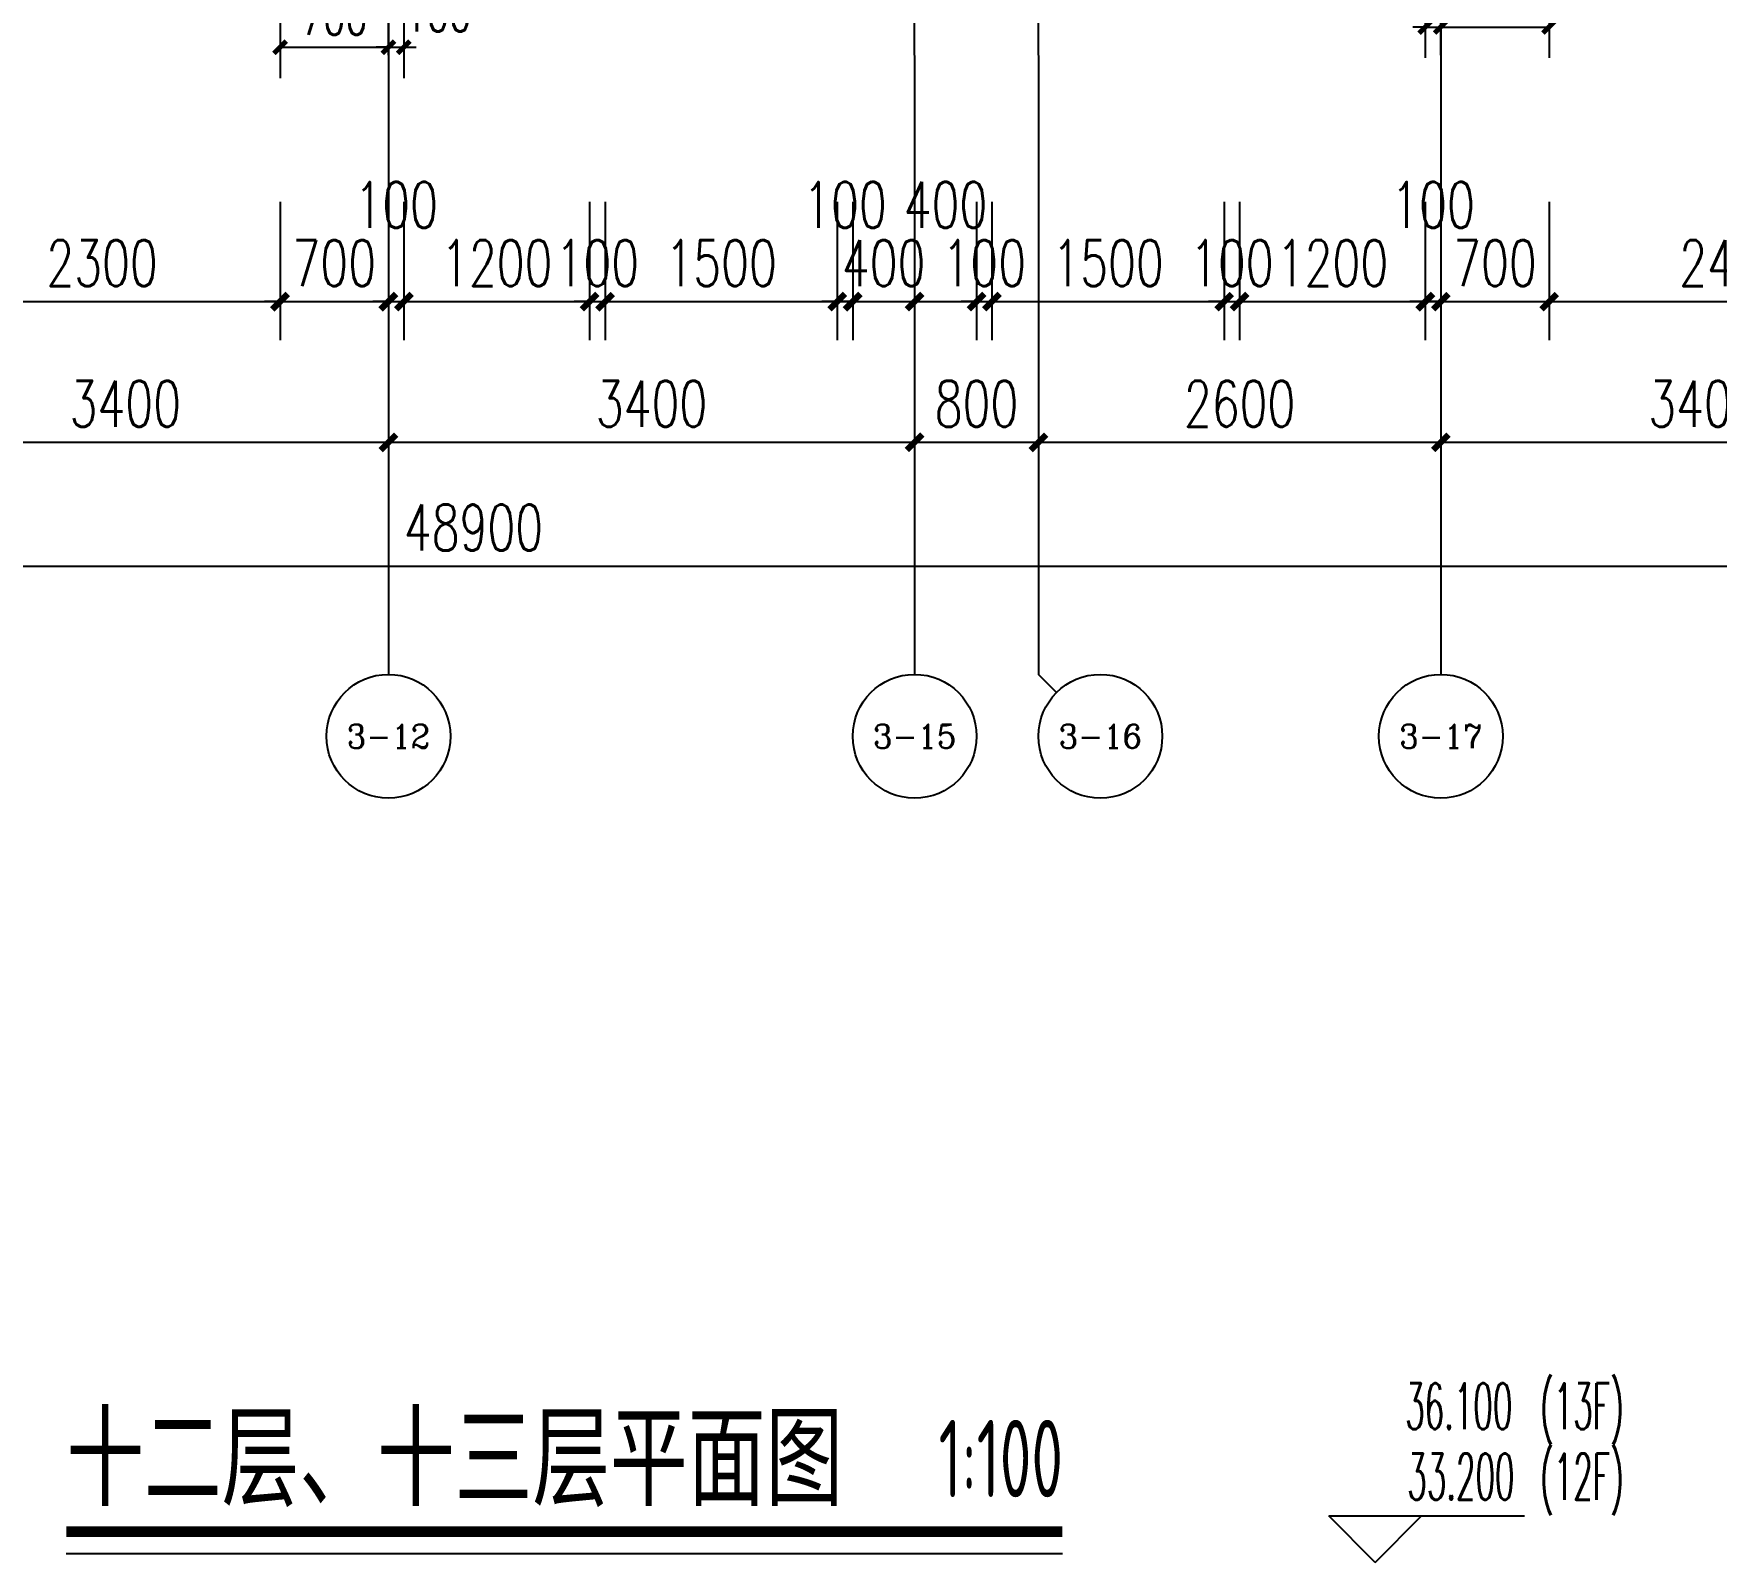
# Model space of a CAD drawing. Extents: x -59851 to 653804, y -249523 to 437614.
# Drawn here: x -22606 to -11734, y -3240 to 6638 of the extents above; entities that cross this region are included whole.
import ezdxf
from ezdxf.enums import TextEntityAlignment as Align

# ---------------------------------------------------------------- set-up
doc = ezdxf.new("R2010")
doc.units = 0
doc.header["$LTSCALE"] = 1000
doc.header["$MEASUREMENT"] = 0
for name, color, linetype in [('A-第三道尺寸线', 105, 'Continuous'), ('AXIS', 3, 'Continuous'), ('AXIS_TEXT', 7, 'Continuous'), ('DIM_ELEV', 3, 'Continuous'), ('DIM_SYMB', 3, 'Continuous'), ('DOTE', 16, 'Continuous'), ('PUB_TEXT', 7, 'Continuous')]:
    doc.layers.add(name, color=color, linetype=linetype)
doc.layers.add('A-第四道尺寸线(线脚尺寸)', color=105, linetype='Continuous', lineweight=5)
doc.styles.add('_TCH_AXIS', font='COMPLEX', dxfattribs={"bigfont": 'GBCBIG'})
doc.styles.add('_TCH_DIM', font='SIMPLEX.shx', dxfattribs={"width": 0.7, "bigfont": 'GBCBIG.shx'})
doc.styles.add('_TCH_DIM_T3', font='SIMPLEX.shx', dxfattribs={"width": 0.705882, "bigfont": 'GBCBIG.shx'})
doc.styles.add('COMPLEX', font='COMPLEX')
doc.styles.get("Standard").update_dxf_attribs({"font": 'gbenor.shx', "width": 0.7, "bigfont": 'gbcbig.shx'})
doc.styles.add('黑体', font='simhei.ttf', dxfattribs={"width": 0.7})
doc.dimstyles.new('_TCH_ARCH&&100', dxfattribs={"dimtxt": 297.5, "dimasz": 100, "dimexe": 250, "dimexo": 300, "dimgap": 100, "dimtad": 1, "dimdec": 0, "dimzin": 0, "dimdsep": 46, "dimtxsty": '_TCH_DIM_T3', "dimblk": 'ARCHTICK', "dimcen": 0.09, "dimclrt": 7, "dimazin": 2, "dimtfac": 1, "dimtdec": 0, "dimtix": 1, "dimtmove": 2, "dimatfit": 3, "dimfxl": 0, "dimtolj": 1, "dimtzin": 0, "dimarcsym": 0})
doc.dimstyles.new('_TCH_ARCH&&80', dxfattribs={"dimtxt": 238, "dimasz": 80, "dimexe": 200, "dimexo": 240, "dimgap": 80, "dimtad": 1, "dimdec": 0, "dimzin": 0, "dimdsep": 46, "dimtxsty": '_TCH_DIM_T3', "dimblk": 'ARCHTICK', "dimcen": 0.09, "dimclrt": 7, "dimazin": 2, "dimtfac": 1, "dimtdec": 0, "dimtix": 1, "dimtmove": 2, "dimatfit": 3, "dimfxl": 0, "dimtolj": 1, "dimtzin": 0, "dimarcsym": 0})

# ---------------------------------------------------------------- blocks, each defined once
blk = doc.blocks.new('zhouxianssceng0329')
at = {"layer": 'DOTE'}
for p, q in [((-20314, 132090), (-20314, 143398)), ((-16914, 132090), (-16914, 143398)), ((-16114, 132090), (-16114, 143398)), ((-13514, 132090), (-13514, 143398))]:
    blk.add_line(p, q, dxfattribs=at)
blk = doc.blocks.new('_ArchTick')
at = {"color": 0, "linetype": 'ByBlock', "const_width": 0.4}
blk.add_lwpolyline([(-0.5, -0.5), (0.5, 0.5)], dxfattribs=at)
blk = doc.blocks.new('*D466')
at = {"layer": 'A-第四道尺寸线(线脚尺寸)', "color": 0, "lineweight": -2, "transparency": 16777216}
for p, q in [((-20314, 13758), (-20314, 13142)), ((-20214, 13758), (-20214, 13142)), ((-20314, 13342), (-20394, 13342)), ((-20314, 13342), (-20214, 13342)), ((-20214, 13342), (-20134, 13342))]:
    blk.add_line(p, q, dxfattribs=at)
at = {"layer": 'Defpoints', "color": 0, "transparency": 16777216}
for p in [(-20314, 13998), (-20214, 13998), (-20214, 13342)]:
    blk.add_point(p, dxfattribs=at)
at = {"layer": 'A-第四道尺寸线(线脚尺寸)', "color": 0, "lineweight": -2, "transparency": 16777216, "xscale": 80, "yscale": 80, "zscale": 80}
blk.add_blockref('_ArchTick', (-20314, 13342), dxfattribs=at)
at = {"layer": 'A-第四道尺寸线(线脚尺寸)', "color": 0, "lineweight": -2, "transparency": 16777216, "xscale": 80, "yscale": 80, "zscale": 80, "rotation": 180}
blk.add_blockref('_ArchTick', (-20214, 13342), dxfattribs=at)
at = {"layer": 'A-第四道尺寸线(线脚尺寸)', "color": 7, "transparency": 16777216, "insert": (-19994, 13562), "char_height": 238, "attachment_point": 5, "style": '_TCH_DIM_T3'}
blk.add_mtext('\\A1;100', dxfattribs=at)
blk = doc.blocks.new('*D467')
at = {"layer": 'A-第四道尺寸线(线脚尺寸)', "color": 0, "lineweight": -2, "transparency": 16777216}
for p, q in [((-21014, 13758), (-21014, 13142)), ((-20314, 13758), (-20314, 13142)), ((-21014, 13342), (-20314, 13342))]:
    blk.add_line(p, q, dxfattribs=at)
at = {"layer": 'Defpoints', "color": 0, "transparency": 16777216}
for p in [(-21014, 13998), (-20314, 13998), (-20314, 13342)]:
    blk.add_point(p, dxfattribs=at)
at = {"layer": 'A-第四道尺寸线(线脚尺寸)', "color": 0, "lineweight": -2, "transparency": 16777216, "xscale": 80, "yscale": 80, "zscale": 80, "rotation": 180}
blk.add_blockref('_ArchTick', (-21014, 13342), dxfattribs=at)
at = {"layer": 'A-第四道尺寸线(线脚尺寸)', "color": 0, "lineweight": -2, "transparency": 16777216, "xscale": 80, "yscale": 80, "zscale": 80}
blk.add_blockref('_ArchTick', (-20314, 13342), dxfattribs=at)
at = {"layer": 'A-第四道尺寸线(线脚尺寸)', "color": 7, "transparency": 16777216, "insert": (-20664, 13541), "char_height": 238, "attachment_point": 5, "style": '_TCH_DIM_T3'}
blk.add_mtext('\\A1;700', dxfattribs=at)
blk = doc.blocks.new('*D468')
at = {"layer": 'A-第四道尺寸线(线脚尺寸)', "color": 0, "lineweight": -2, "transparency": 16777216}
for p, q in [((-13614, 13758), (-13614, 13273)), ((-13514, 13758), (-13514, 13273)), ((-13614, 13473), (-13694, 13473)), ((-13614, 13473), (-13514, 13473)), ((-13514, 13473), (-13434, 13473))]:
    blk.add_line(p, q, dxfattribs=at)
at = {"layer": 'Defpoints', "color": 0, "transparency": 16777216}
for p in [(-13614, 13998), (-13514, 13998), (-13514, 13473)]:
    blk.add_point(p, dxfattribs=at)
at = {"layer": 'A-第四道尺寸线(线脚尺寸)', "color": 0, "lineweight": -2, "transparency": 16777216, "xscale": 80, "yscale": 80, "zscale": 80}
blk.add_blockref('_ArchTick', (-13614, 13473), dxfattribs=at)
at = {"layer": 'A-第四道尺寸线(线脚尺寸)', "color": 0, "lineweight": -2, "transparency": 16777216, "xscale": 80, "yscale": 80, "zscale": 80, "rotation": 180}
blk.add_blockref('_ArchTick', (-13514, 13473), dxfattribs=at)
at = {"layer": 'A-第四道尺寸线(线脚尺寸)', "color": 7, "transparency": 16777216, "insert": (-13834, 13693), "char_height": 238, "attachment_point": 5, "style": '_TCH_DIM_T3'}
blk.add_mtext('\\A1;100', dxfattribs=at)
blk = doc.blocks.new('*D469')
at = {"layer": 'A-第四道尺寸线(线脚尺寸)', "color": 0, "lineweight": -2, "transparency": 16777216}
for p, q in [((-13514, 13758), (-13514, 13273)), ((-12814, 13758), (-12814, 13273)), ((-13514, 13473), (-12814, 13473))]:
    blk.add_line(p, q, dxfattribs=at)
at = {"layer": 'Defpoints', "color": 0, "transparency": 16777216}
for p in [(-13514, 13998), (-12814, 13998), (-12814, 13473)]:
    blk.add_point(p, dxfattribs=at)
at = {"layer": 'A-第四道尺寸线(线脚尺寸)', "color": 0, "lineweight": -2, "transparency": 16777216, "xscale": 80, "yscale": 80, "zscale": 80, "rotation": 180}
blk.add_blockref('_ArchTick', (-13514, 13473), dxfattribs=at)
at = {"layer": 'A-第四道尺寸线(线脚尺寸)', "color": 0, "lineweight": -2, "transparency": 16777216, "xscale": 80, "yscale": 80, "zscale": 80}
blk.add_blockref('_ArchTick', (-12814, 13473), dxfattribs=at)
at = {"layer": 'A-第四道尺寸线(线脚尺寸)', "color": 7, "transparency": 16777216, "insert": (-13164, 13672), "char_height": 238, "attachment_point": 5, "style": '_TCH_DIM_T3'}
blk.add_mtext('\\A1;700', dxfattribs=at)
blk = doc.blocks.new('*D2377')
at = {"layer": 'A-第三道尺寸线', "color": 0, "lineweight": -2, "transparency": 16777216}
for p, q in [((-12814, 5550), (-12814, 4656)), ((-10414, 5550), (-10414, 4656)), ((-12814, 4906), (-10414, 4906))]:
    blk.add_line(p, q, dxfattribs=at)
at = {"layer": 'Defpoints', "color": 0, "transparency": 16777216}
for p in [(-12814, 5850), (-10414, 5850), (-10414, 4906)]:
    blk.add_point(p, dxfattribs=at)
at = {"layer": 'A-第三道尺寸线', "color": 0, "lineweight": -2, "transparency": 16777216, "xscale": 100, "yscale": 100, "zscale": 100, "rotation": 180}
blk.add_blockref('_ArchTick', (-12814, 4906), dxfattribs=at)
at = {"layer": 'A-第三道尺寸线', "color": 0, "lineweight": -2, "transparency": 16777216, "xscale": 100, "yscale": 100, "zscale": 100}
blk.add_blockref('_ArchTick', (-10414, 4906), dxfattribs=at)
at = {"layer": 'A-第三道尺寸线', "color": 7, "transparency": 16777216, "insert": (-11614, 5155), "char_height": 297.5, "attachment_point": 5, "style": '_TCH_DIM_T3'}
blk.add_mtext('\\A1;2400', dxfattribs=at)
blk = doc.blocks.new('*D2378')
at = {"layer": 'A-第三道尺寸线', "color": 0, "lineweight": -2, "transparency": 16777216}
for p, q in [((-13514, 5550), (-13514, 4656)), ((-12814, 5550), (-12814, 4656)), ((-13514, 4906), (-13614, 4906)), ((-13514, 4906), (-12814, 4906)), ((-12814, 4906), (-12714, 4906))]:
    blk.add_line(p, q, dxfattribs=at)
at = {"layer": 'Defpoints', "color": 0, "transparency": 16777216}
for p in [(-13514, 5850), (-12814, 5850), (-12814, 4906)]:
    blk.add_point(p, dxfattribs=at)
at = {"layer": 'A-第三道尺寸线', "color": 0, "lineweight": -2, "transparency": 16777216, "xscale": 100, "yscale": 100, "zscale": 100}
blk.add_blockref('_ArchTick', (-13514, 4906), dxfattribs=at)
at = {"layer": 'A-第三道尺寸线', "color": 0, "lineweight": -2, "transparency": 16777216, "xscale": 100, "yscale": 100, "zscale": 100, "rotation": 180}
blk.add_blockref('_ArchTick', (-12814, 4906), dxfattribs=at)
at = {"layer": 'A-第三道尺寸线', "color": 7, "transparency": 16777216, "insert": (-13164, 5155), "char_height": 297.5, "attachment_point": 5, "style": '_TCH_DIM_T3'}
blk.add_mtext('\\A1;700', dxfattribs=at)
blk = doc.blocks.new('*D2379')
at = {"layer": 'A-第三道尺寸线', "color": 0, "lineweight": -2, "transparency": 16777216}
for p, q in [((-13614, 5550), (-13614, 4656)), ((-13514, 5550), (-13514, 4656)), ((-13614, 4906), (-13714, 4906)), ((-13614, 4906), (-13514, 4906)), ((-13514, 4906), (-13414, 4906))]:
    blk.add_line(p, q, dxfattribs=at)
at = {"layer": 'Defpoints', "color": 0, "transparency": 16777216}
for p in [(-13614, 5850), (-13514, 5850), (-13514, 4906)]:
    blk.add_point(p, dxfattribs=at)
at = {"layer": 'A-第三道尺寸线', "color": 0, "lineweight": -2, "transparency": 16777216, "xscale": 100, "yscale": 100, "zscale": 100}
blk.add_blockref('_ArchTick', (-13614, 4906), dxfattribs=at)
at = {"layer": 'A-第三道尺寸线', "color": 0, "lineweight": -2, "transparency": 16777216, "xscale": 100, "yscale": 100, "zscale": 100, "rotation": 180}
blk.add_blockref('_ArchTick', (-13514, 4906), dxfattribs=at)
at = {"layer": 'A-第三道尺寸线', "color": 7, "transparency": 16777216, "insert": (-13564, 5531), "char_height": 297.5, "attachment_point": 5, "style": '_TCH_DIM_T3'}
blk.add_mtext('\\A1;100', dxfattribs=at)
blk = doc.blocks.new('*D2380')
at = {"layer": 'A-第三道尺寸线', "color": 0, "lineweight": -2, "transparency": 16777216}
for p, q in [((-14814, 5550), (-14814, 4656)), ((-13614, 5550), (-13614, 4656)), ((-14814, 4906), (-13614, 4906))]:
    blk.add_line(p, q, dxfattribs=at)
at = {"layer": 'Defpoints', "color": 0, "transparency": 16777216}
for p in [(-14814, 5850), (-13614, 5850), (-13614, 4906)]:
    blk.add_point(p, dxfattribs=at)
at = {"layer": 'A-第三道尺寸线', "color": 0, "lineweight": -2, "transparency": 16777216, "xscale": 100, "yscale": 100, "zscale": 100, "rotation": 180}
blk.add_blockref('_ArchTick', (-14814, 4906), dxfattribs=at)
at = {"layer": 'A-第三道尺寸线', "color": 0, "lineweight": -2, "transparency": 16777216, "xscale": 100, "yscale": 100, "zscale": 100}
blk.add_blockref('_ArchTick', (-13614, 4906), dxfattribs=at)
at = {"layer": 'A-第三道尺寸线', "color": 7, "transparency": 16777216, "insert": (-14214, 5155), "char_height": 297.5, "attachment_point": 5, "style": '_TCH_DIM_T3'}
blk.add_mtext('\\A1;1200', dxfattribs=at)
blk = doc.blocks.new('*D2381')
at = {"layer": 'A-第三道尺寸线', "color": 0, "lineweight": -2, "transparency": 16777216}
for p, q in [((-14914, 5550), (-14914, 4656)), ((-14814, 5550), (-14814, 4656)), ((-14914, 4906), (-15014, 4906)), ((-14914, 4906), (-14814, 4906)), ((-14814, 4906), (-14714, 4906))]:
    blk.add_line(p, q, dxfattribs=at)
at = {"layer": 'Defpoints', "color": 0, "transparency": 16777216}
for p in [(-14914, 5850), (-14814, 5850), (-14814, 4906)]:
    blk.add_point(p, dxfattribs=at)
at = {"layer": 'A-第三道尺寸线', "color": 0, "lineweight": -2, "transparency": 16777216, "xscale": 100, "yscale": 100, "zscale": 100}
blk.add_blockref('_ArchTick', (-14914, 4906), dxfattribs=at)
at = {"layer": 'A-第三道尺寸线', "color": 0, "lineweight": -2, "transparency": 16777216, "xscale": 100, "yscale": 100, "zscale": 100, "rotation": 180}
blk.add_blockref('_ArchTick', (-14814, 4906), dxfattribs=at)
at = {"layer": 'A-第三道尺寸线', "color": 7, "transparency": 16777216, "insert": (-14864, 5155), "char_height": 297.5, "attachment_point": 5, "style": '_TCH_DIM_T3'}
blk.add_mtext('\\A1;100', dxfattribs=at)
blk = doc.blocks.new('*D2382')
at = {"layer": 'A-第三道尺寸线', "color": 0, "lineweight": -2, "transparency": 16777216}
for p, q in [((-16414, 5550), (-16414, 4656)), ((-14914, 5550), (-14914, 4656)), ((-16414, 4906), (-14914, 4906))]:
    blk.add_line(p, q, dxfattribs=at)
at = {"layer": 'Defpoints', "color": 0, "transparency": 16777216}
for p in [(-16414, 5850), (-14914, 5850), (-14914, 4906)]:
    blk.add_point(p, dxfattribs=at)
at = {"layer": 'A-第三道尺寸线', "color": 0, "lineweight": -2, "transparency": 16777216, "xscale": 100, "yscale": 100, "zscale": 100, "rotation": 180}
blk.add_blockref('_ArchTick', (-16414, 4906), dxfattribs=at)
at = {"layer": 'A-第三道尺寸线', "color": 0, "lineweight": -2, "transparency": 16777216, "xscale": 100, "yscale": 100, "zscale": 100}
blk.add_blockref('_ArchTick', (-14914, 4906), dxfattribs=at)
at = {"layer": 'A-第三道尺寸线', "color": 7, "transparency": 16777216, "insert": (-15664, 5155), "char_height": 297.5, "attachment_point": 5, "style": '_TCH_DIM_T3'}
blk.add_mtext('\\A1;1500', dxfattribs=at)
blk = doc.blocks.new('*D2383')
at = {"layer": 'A-第三道尺寸线', "color": 0, "lineweight": -2, "transparency": 16777216}
for p, q in [((-16514, 5550), (-16514, 4656)), ((-16414, 5550), (-16414, 4656)), ((-16514, 4906), (-16614, 4906)), ((-16514, 4906), (-16414, 4906)), ((-16414, 4906), (-16314, 4906))]:
    blk.add_line(p, q, dxfattribs=at)
at = {"layer": 'Defpoints', "color": 0, "transparency": 16777216}
for p in [(-16514, 5850), (-16414, 5850), (-16414, 4906)]:
    blk.add_point(p, dxfattribs=at)
at = {"layer": 'A-第三道尺寸线', "color": 0, "lineweight": -2, "transparency": 16777216, "xscale": 100, "yscale": 100, "zscale": 100}
blk.add_blockref('_ArchTick', (-16514, 4906), dxfattribs=at)
at = {"layer": 'A-第三道尺寸线', "color": 0, "lineweight": -2, "transparency": 16777216, "xscale": 100, "yscale": 100, "zscale": 100, "rotation": 180}
blk.add_blockref('_ArchTick', (-16414, 4906), dxfattribs=at)
at = {"layer": 'A-第三道尺寸线', "color": 7, "transparency": 16777216, "insert": (-16464, 5155), "char_height": 297.5, "attachment_point": 5, "style": '_TCH_DIM_T3'}
blk.add_mtext('\\A1;100', dxfattribs=at)
blk = doc.blocks.new('*D2384')
at = {"layer": 'A-第三道尺寸线', "color": 0, "lineweight": -2, "transparency": 16777216}
for p, q in [((-16914, 5550), (-16914, 4656)), ((-16514, 5550), (-16514, 4656)), ((-16914, 4906), (-16514, 4906))]:
    blk.add_line(p, q, dxfattribs=at)
at = {"layer": 'Defpoints', "color": 0, "transparency": 16777216}
for p in [(-16914, 5850), (-16514, 5850), (-16514, 4906)]:
    blk.add_point(p, dxfattribs=at)
at = {"layer": 'A-第三道尺寸线', "color": 0, "lineweight": -2, "transparency": 16777216, "xscale": 100, "yscale": 100, "zscale": 100, "rotation": 180}
blk.add_blockref('_ArchTick', (-16914, 4906), dxfattribs=at)
at = {"layer": 'A-第三道尺寸线', "color": 0, "lineweight": -2, "transparency": 16777216, "xscale": 100, "yscale": 100, "zscale": 100}
blk.add_blockref('_ArchTick', (-16514, 4906), dxfattribs=at)
at = {"layer": 'A-第三道尺寸线', "color": 7, "transparency": 16777216, "insert": (-16714, 5531), "char_height": 297.5, "attachment_point": 5, "style": '_TCH_DIM_T3'}
blk.add_mtext('\\A1;400', dxfattribs=at)
blk = doc.blocks.new('*D2385')
at = {"layer": 'A-第三道尺寸线', "color": 0, "lineweight": -2, "transparency": 16777216}
for p, q in [((-17314, 5550), (-17314, 4656)), ((-16914, 5550), (-16914, 4656)), ((-17314, 4906), (-17414, 4906)), ((-17314, 4906), (-16914, 4906)), ((-16914, 4906), (-16814, 4906))]:
    blk.add_line(p, q, dxfattribs=at)
at = {"layer": 'Defpoints', "color": 0, "transparency": 16777216}
for p in [(-17314, 5850), (-16914, 5850), (-16914, 4906)]:
    blk.add_point(p, dxfattribs=at)
at = {"layer": 'A-第三道尺寸线', "color": 0, "lineweight": -2, "transparency": 16777216, "xscale": 100, "yscale": 100, "zscale": 100}
blk.add_blockref('_ArchTick', (-17314, 4906), dxfattribs=at)
at = {"layer": 'A-第三道尺寸线', "color": 0, "lineweight": -2, "transparency": 16777216, "xscale": 100, "yscale": 100, "zscale": 100, "rotation": 180}
blk.add_blockref('_ArchTick', (-16914, 4906), dxfattribs=at)
at = {"layer": 'A-第三道尺寸线', "color": 7, "transparency": 16777216, "insert": (-17114, 5155), "char_height": 297.5, "attachment_point": 5, "style": '_TCH_DIM_T3'}
blk.add_mtext('\\A1;400', dxfattribs=at)
blk = doc.blocks.new('*D2386')
at = {"layer": 'A-第三道尺寸线', "color": 0, "lineweight": -2, "transparency": 16777216}
for p, q in [((-17414, 5550), (-17414, 4656)), ((-17314, 5550), (-17314, 4656)), ((-17414, 4906), (-17514, 4906)), ((-17414, 4906), (-17314, 4906)), ((-17314, 4906), (-17214, 4906))]:
    blk.add_line(p, q, dxfattribs=at)
at = {"layer": 'Defpoints', "color": 0, "transparency": 16777216}
for p in [(-17414, 5850), (-17314, 5850), (-17314, 4906)]:
    blk.add_point(p, dxfattribs=at)
at = {"layer": 'A-第三道尺寸线', "color": 0, "lineweight": -2, "transparency": 16777216, "xscale": 100, "yscale": 100, "zscale": 100}
blk.add_blockref('_ArchTick', (-17414, 4906), dxfattribs=at)
at = {"layer": 'A-第三道尺寸线', "color": 0, "lineweight": -2, "transparency": 16777216, "xscale": 100, "yscale": 100, "zscale": 100, "rotation": 180}
blk.add_blockref('_ArchTick', (-17314, 4906), dxfattribs=at)
at = {"layer": 'A-第三道尺寸线', "color": 7, "transparency": 16777216, "insert": (-17364, 5531), "char_height": 297.5, "attachment_point": 5, "style": '_TCH_DIM_T3'}
blk.add_mtext('\\A1;100', dxfattribs=at)
blk = doc.blocks.new('*D2387')
at = {"layer": 'A-第三道尺寸线', "color": 0, "lineweight": -2, "transparency": 16777216}
for p, q in [((-18914, 5550), (-18914, 4656)), ((-17414, 5550), (-17414, 4656)), ((-18914, 4906), (-17414, 4906))]:
    blk.add_line(p, q, dxfattribs=at)
at = {"layer": 'Defpoints', "color": 0, "transparency": 16777216}
for p in [(-18914, 5850), (-17414, 5850), (-17414, 4906)]:
    blk.add_point(p, dxfattribs=at)
at = {"layer": 'A-第三道尺寸线', "color": 0, "lineweight": -2, "transparency": 16777216, "xscale": 100, "yscale": 100, "zscale": 100, "rotation": 180}
blk.add_blockref('_ArchTick', (-18914, 4906), dxfattribs=at)
at = {"layer": 'A-第三道尺寸线', "color": 0, "lineweight": -2, "transparency": 16777216, "xscale": 100, "yscale": 100, "zscale": 100}
blk.add_blockref('_ArchTick', (-17414, 4906), dxfattribs=at)
at = {"layer": 'A-第三道尺寸线', "color": 7, "transparency": 16777216, "insert": (-18164, 5155), "char_height": 297.5, "attachment_point": 5, "style": '_TCH_DIM_T3'}
blk.add_mtext('\\A1;1500', dxfattribs=at)
blk = doc.blocks.new('*D2388')
at = {"layer": 'A-第三道尺寸线', "color": 0, "lineweight": -2, "transparency": 16777216}
for p, q in [((-19014, 5550), (-19014, 4656)), ((-18914, 5550), (-18914, 4656)), ((-19014, 4906), (-19114, 4906)), ((-19014, 4906), (-18914, 4906)), ((-18914, 4906), (-18814, 4906))]:
    blk.add_line(p, q, dxfattribs=at)
at = {"layer": 'Defpoints', "color": 0, "transparency": 16777216}
for p in [(-19014, 5850), (-18914, 5850), (-18914, 4906)]:
    blk.add_point(p, dxfattribs=at)
at = {"layer": 'A-第三道尺寸线', "color": 0, "lineweight": -2, "transparency": 16777216, "xscale": 100, "yscale": 100, "zscale": 100}
blk.add_blockref('_ArchTick', (-19014, 4906), dxfattribs=at)
at = {"layer": 'A-第三道尺寸线', "color": 0, "lineweight": -2, "transparency": 16777216, "xscale": 100, "yscale": 100, "zscale": 100, "rotation": 180}
blk.add_blockref('_ArchTick', (-18914, 4906), dxfattribs=at)
at = {"layer": 'A-第三道尺寸线', "color": 7, "transparency": 16777216, "insert": (-18964, 5155), "char_height": 297.5, "attachment_point": 5, "style": '_TCH_DIM_T3'}
blk.add_mtext('\\A1;100', dxfattribs=at)
blk = doc.blocks.new('*D2389')
at = {"layer": 'A-第三道尺寸线', "color": 0, "lineweight": -2, "transparency": 16777216}
for p, q in [((-20214, 5550), (-20214, 4656)), ((-19014, 5550), (-19014, 4656)), ((-20214, 4906), (-19014, 4906))]:
    blk.add_line(p, q, dxfattribs=at)
at = {"layer": 'Defpoints', "color": 0, "transparency": 16777216}
for p in [(-20214, 5850), (-19014, 5850), (-19014, 4906)]:
    blk.add_point(p, dxfattribs=at)
at = {"layer": 'A-第三道尺寸线', "color": 0, "lineweight": -2, "transparency": 16777216, "xscale": 100, "yscale": 100, "zscale": 100, "rotation": 180}
blk.add_blockref('_ArchTick', (-20214, 4906), dxfattribs=at)
at = {"layer": 'A-第三道尺寸线', "color": 0, "lineweight": -2, "transparency": 16777216, "xscale": 100, "yscale": 100, "zscale": 100}
blk.add_blockref('_ArchTick', (-19014, 4906), dxfattribs=at)
at = {"layer": 'A-第三道尺寸线', "color": 7, "transparency": 16777216, "insert": (-19614, 5155), "char_height": 297.5, "attachment_point": 5, "style": '_TCH_DIM_T3'}
blk.add_mtext('\\A1;1200', dxfattribs=at)
blk = doc.blocks.new('*D2390')
at = {"layer": 'A-第三道尺寸线', "color": 0, "lineweight": -2, "transparency": 16777216}
for p, q in [((-20314, 5550), (-20314, 4656)), ((-20214, 5550), (-20214, 4656)), ((-20314, 4906), (-20414, 4906)), ((-20314, 4906), (-20214, 4906)), ((-20214, 4906), (-20114, 4906))]:
    blk.add_line(p, q, dxfattribs=at)
at = {"layer": 'Defpoints', "color": 0, "transparency": 16777216}
for p in [(-20314, 5850), (-20214, 5850), (-20214, 4906)]:
    blk.add_point(p, dxfattribs=at)
at = {"layer": 'A-第三道尺寸线', "color": 0, "lineweight": -2, "transparency": 16777216, "xscale": 100, "yscale": 100, "zscale": 100}
blk.add_blockref('_ArchTick', (-20314, 4906), dxfattribs=at)
at = {"layer": 'A-第三道尺寸线', "color": 0, "lineweight": -2, "transparency": 16777216, "xscale": 100, "yscale": 100, "zscale": 100, "rotation": 180}
blk.add_blockref('_ArchTick', (-20214, 4906), dxfattribs=at)
at = {"layer": 'A-第三道尺寸线', "color": 7, "transparency": 16777216, "insert": (-20264, 5531), "char_height": 297.5, "attachment_point": 5, "style": '_TCH_DIM_T3'}
blk.add_mtext('\\A1;100', dxfattribs=at)
blk = doc.blocks.new('*D2391')
at = {"layer": 'A-第三道尺寸线', "color": 0, "lineweight": -2, "transparency": 16777216}
for p, q in [((-21014, 5550), (-21014, 4656)), ((-20314, 5550), (-20314, 4656)), ((-21014, 4906), (-21114, 4906)), ((-21014, 4906), (-20314, 4906)), ((-20314, 4906), (-20214, 4906))]:
    blk.add_line(p, q, dxfattribs=at)
at = {"layer": 'Defpoints', "color": 0, "transparency": 16777216}
for p in [(-21014, 5850), (-20314, 5850), (-20314, 4906)]:
    blk.add_point(p, dxfattribs=at)
at = {"layer": 'A-第三道尺寸线', "color": 0, "lineweight": -2, "transparency": 16777216, "xscale": 100, "yscale": 100, "zscale": 100}
blk.add_blockref('_ArchTick', (-21014, 4906), dxfattribs=at)
at = {"layer": 'A-第三道尺寸线', "color": 0, "lineweight": -2, "transparency": 16777216, "xscale": 100, "yscale": 100, "zscale": 100, "rotation": 180}
blk.add_blockref('_ArchTick', (-20314, 4906), dxfattribs=at)
at = {"layer": 'A-第三道尺寸线', "color": 7, "transparency": 16777216, "insert": (-20664, 5155), "char_height": 297.5, "attachment_point": 5, "style": '_TCH_DIM_T3'}
blk.add_mtext('\\A1;700', dxfattribs=at)
blk = doc.blocks.new('*D2392')
at = {"layer": 'A-第三道尺寸线', "color": 0, "lineweight": -2, "transparency": 16777216}
for p, q in [((-23314, 5550), (-23314, 4656)), ((-21014, 5550), (-21014, 4656)), ((-23314, 4906), (-21014, 4906))]:
    blk.add_line(p, q, dxfattribs=at)
at = {"layer": 'Defpoints', "color": 0, "transparency": 16777216}
for p in [(-23314, 5850), (-21014, 5850), (-21014, 4906)]:
    blk.add_point(p, dxfattribs=at)
at = {"layer": 'A-第三道尺寸线', "color": 0, "lineweight": -2, "transparency": 16777216, "xscale": 100, "yscale": 100, "zscale": 100, "rotation": 180}
blk.add_blockref('_ArchTick', (-23314, 4906), dxfattribs=at)
at = {"layer": 'A-第三道尺寸线', "color": 0, "lineweight": -2, "transparency": 16777216, "xscale": 100, "yscale": 100, "zscale": 100}
blk.add_blockref('_ArchTick', (-21014, 4906), dxfattribs=at)
at = {"layer": 'A-第三道尺寸线', "color": 7, "transparency": 16777216, "insert": (-22164, 5155), "char_height": 297.5, "attachment_point": 5, "style": '_TCH_DIM_T3'}
blk.add_mtext('\\A1;2300', dxfattribs=at)
blk = doc.blocks.new('*D3382')
at = {"layer": 'AXIS', "color": 0, "lineweight": -2, "transparency": 16777216}
for p, q in [((-23714, 6197), (-23714, 3747)), ((-20314, 6197), (-20314, 3747)), ((-23714, 3997), (-20314, 3997))]:
    blk.add_line(p, q, dxfattribs=at)
at = {"layer": 'Defpoints', "color": 0, "transparency": 16777216}
for p in [(-23714, 6497), (-20314, 6497), (-20314, 3997)]:
    blk.add_point(p, dxfattribs=at)
at = {"layer": 'AXIS', "color": 0, "lineweight": -2, "transparency": 16777216, "xscale": 100, "yscale": 100, "zscale": 100, "rotation": 180}
blk.add_blockref('_ArchTick', (-23714, 3997), dxfattribs=at)
at = {"layer": 'AXIS', "color": 0, "lineweight": -2, "transparency": 16777216, "xscale": 100, "yscale": 100, "zscale": 100}
blk.add_blockref('_ArchTick', (-20314, 3997), dxfattribs=at)
at = {"layer": 'AXIS', "color": 7, "transparency": 16777216, "insert": (-22014, 4246), "char_height": 297.5, "attachment_point": 5, "style": '_TCH_DIM_T3'}
blk.add_mtext('\\A1;3400', dxfattribs=at)
blk = doc.blocks.new('*D3383')
at = {"layer": 'AXIS', "color": 0, "lineweight": -2, "transparency": 16777216}
for p, q in [((-20314, 6197), (-20314, 3747)), ((-16914, 6197), (-16914, 3747)), ((-20314, 3997), (-16914, 3997))]:
    blk.add_line(p, q, dxfattribs=at)
at = {"layer": 'Defpoints', "color": 0, "transparency": 16777216}
for p in [(-20314, 6497), (-16914, 6497), (-16914, 3997)]:
    blk.add_point(p, dxfattribs=at)
at = {"layer": 'AXIS', "color": 0, "lineweight": -2, "transparency": 16777216, "xscale": 100, "yscale": 100, "zscale": 100, "rotation": 180}
blk.add_blockref('_ArchTick', (-20314, 3997), dxfattribs=at)
at = {"layer": 'AXIS', "color": 0, "lineweight": -2, "transparency": 16777216, "xscale": 100, "yscale": 100, "zscale": 100}
blk.add_blockref('_ArchTick', (-16914, 3997), dxfattribs=at)
at = {"layer": 'AXIS', "color": 7, "transparency": 16777216, "insert": (-18614, 4246), "char_height": 297.5, "attachment_point": 5, "style": '_TCH_DIM_T3'}
blk.add_mtext('\\A1;3400', dxfattribs=at)
blk = doc.blocks.new('*D3384')
at = {"layer": 'AXIS', "color": 0, "lineweight": -2, "transparency": 16777216}
for p, q in [((-16914, 6197), (-16914, 3747)), ((-16114, 6197), (-16114, 3747)), ((-16914, 3997), (-16114, 3997))]:
    blk.add_line(p, q, dxfattribs=at)
at = {"layer": 'Defpoints', "color": 0, "transparency": 16777216}
for p in [(-16914, 6497), (-16114, 6497), (-16114, 3997)]:
    blk.add_point(p, dxfattribs=at)
at = {"layer": 'AXIS', "color": 0, "lineweight": -2, "transparency": 16777216, "xscale": 100, "yscale": 100, "zscale": 100, "rotation": 180}
blk.add_blockref('_ArchTick', (-16914, 3997), dxfattribs=at)
at = {"layer": 'AXIS', "color": 0, "lineweight": -2, "transparency": 16777216, "xscale": 100, "yscale": 100, "zscale": 100}
blk.add_blockref('_ArchTick', (-16114, 3997), dxfattribs=at)
at = {"layer": 'AXIS', "color": 7, "transparency": 16777216, "insert": (-16514, 4246), "char_height": 297.5, "attachment_point": 5, "style": '_TCH_DIM_T3'}
blk.add_mtext('\\A1;800', dxfattribs=at)
blk = doc.blocks.new('*D3385')
at = {"layer": 'AXIS', "color": 0, "lineweight": -2, "transparency": 16777216}
for p, q in [((-16114, 6197), (-16114, 3747)), ((-13514, 6197), (-13514, 3747)), ((-16114, 3997), (-13514, 3997))]:
    blk.add_line(p, q, dxfattribs=at)
at = {"layer": 'Defpoints', "color": 0, "transparency": 16777216}
for p in [(-16114, 6497), (-13514, 6497), (-13514, 3997)]:
    blk.add_point(p, dxfattribs=at)
at = {"layer": 'AXIS', "color": 0, "lineweight": -2, "transparency": 16777216, "xscale": 100, "yscale": 100, "zscale": 100, "rotation": 180}
blk.add_blockref('_ArchTick', (-16114, 3997), dxfattribs=at)
at = {"layer": 'AXIS', "color": 0, "lineweight": -2, "transparency": 16777216, "xscale": 100, "yscale": 100, "zscale": 100}
blk.add_blockref('_ArchTick', (-13514, 3997), dxfattribs=at)
at = {"layer": 'AXIS', "color": 7, "transparency": 16777216, "insert": (-14814, 4246), "char_height": 297.5, "attachment_point": 5, "style": '_TCH_DIM_T3'}
blk.add_mtext('\\A1;2600', dxfattribs=at)
blk = doc.blocks.new('*D3386')
at = {"layer": 'AXIS', "color": 0, "lineweight": -2, "transparency": 16777216}
for p, q in [((-13514, 6197), (-13514, 3747)), ((-10114, 6197), (-10114, 3747)), ((-13514, 3997), (-10114, 3997))]:
    blk.add_line(p, q, dxfattribs=at)
at = {"layer": 'Defpoints', "color": 0, "transparency": 16777216}
for p in [(-13514, 6497), (-10114, 6497), (-10114, 3997)]:
    blk.add_point(p, dxfattribs=at)
at = {"layer": 'AXIS', "color": 0, "lineweight": -2, "transparency": 16777216, "xscale": 100, "yscale": 100, "zscale": 100, "rotation": 180}
blk.add_blockref('_ArchTick', (-13514, 3997), dxfattribs=at)
at = {"layer": 'AXIS', "color": 0, "lineweight": -2, "transparency": 16777216, "xscale": 100, "yscale": 100, "zscale": 100}
blk.add_blockref('_ArchTick', (-10114, 3997), dxfattribs=at)
at = {"layer": 'AXIS', "color": 7, "transparency": 16777216, "insert": (-11814, 4246), "char_height": 297.5, "attachment_point": 5, "style": '_TCH_DIM_T3'}
blk.add_mtext('\\A1;3400', dxfattribs=at)
blk = doc.blocks.new('*D3392')
at = {"layer": 'AXIS', "color": 0, "lineweight": -2, "transparency": 16777216}
for p, q in [((-44214, 4356), (-44214, 2947)), ((4686, 4356), (4686, 2947)), ((-44214, 3197), (4686, 3197))]:
    blk.add_line(p, q, dxfattribs=at)
at = {"layer": 'Defpoints', "color": 0, "transparency": 16777216}
for p in [(-44214, 4656), (4686, 4656), (4686, 3197)]:
    blk.add_point(p, dxfattribs=at)
at = {"layer": 'AXIS', "color": 0, "lineweight": -2, "transparency": 16777216, "xscale": 100, "yscale": 100, "zscale": 100, "rotation": 180}
blk.add_blockref('_ArchTick', (-44214, 3197), dxfattribs=at)
at = {"layer": 'AXIS', "color": 0, "lineweight": -2, "transparency": 16777216, "xscale": 100, "yscale": 100, "zscale": 100}
blk.add_blockref('_ArchTick', (4686, 3197), dxfattribs=at)
at = {"layer": 'AXIS', "color": 7, "transparency": 16777216, "insert": (-19764, 3446), "char_height": 297.5, "attachment_point": 5, "style": '_TCH_DIM_T3'}
blk.add_mtext('\\A1;48900', dxfattribs=at)
blk = doc.blocks.new('_AXISO')
blk.add_circle((0, 0), 0.5)
at = {"layer": 'AXIS_TEXT', "style": 'COMPLEX', "width": 1.041667}
blk.add_attdef('A', text='', height=0.56, dxfattribs=at).set_placement((-0.25, -0.28), (0.25, -0.28), align=Align.FIT)
blk = doc.blocks.new('1213fxianjiao0427')
at = {"layer": 'A-第四道尺寸线(线脚尺寸)'}
for p1, p2, distance, picture, middle in [((-21013.7, 13998.2), (-20313.7, 13998.2), -656.4, '*D467', (-20663.7, 13540.9)), ((-13513.7, 13998.2), (-12813.7, 13998.2), -525.7, '*D469', (-13163.7, 13671.5))]:
    dim = blk.add_aligned_dim(p1=p1, p2=p2, distance=distance, dimstyle='_TCH_ARCH&&80', dxfattribs=at)
    dim.commit()
    dim.dimension.update_dxf_attribs({"geometry": picture, "text_midpoint": middle})
for base, p1, p2, picture, middle in [((-20213.7, 13341.9), (-20313.7, 13998.2), (-20213.7, 13998.2), '*D466', (-19993.7, 13561.9)), ((-13513.7, 13472.5), (-13613.7, 13998.2), (-13513.7, 13998.2), '*D468', (-13833.7, 13692.5))]:
    dim = blk.add_linear_dim(base=base, p1=p1, p2=p2, angle=0, dimstyle='_TCH_ARCH&&80', dxfattribs=at)
    dim.commit()
    dim.dimension.update_dxf_attribs({"geometry": picture, "text_midpoint": middle, "dimtype": 129})

msp = doc.modelspace()

# ---------------------------------------------------------------- linework, layer by layer
at = {"layer": 'AXIS'}
for p, q in [((-20313.7, 6497.4), (-20313.7, 2497.4)), ((-16913.7, 6497.4), (-16913.7, 2497.4)), ((-16113.7, 6497.4), (-16113.7, 2497.4)), ((-13513.7, 6497.4), (-13513.7, 2497.4)), ((-15996.6, 2380.2), (-16113.7, 2497.4))]:
    msp.add_line(p, q, dxfattribs=at)
at = {"layer": 'DIM_ELEV'}
for p, q in [((-13938.5, -3240), (-14238.5, -2940)), ((-14238.5, -2940), (-12972.5, -2940)), ((-13938.5, -3240), (-13638.5, -2940))]:
    msp.add_line(p, q, dxfattribs=at)
at = {"layer": 'DIM_SYMB', "const_width": 70}
msp.add_lwpolyline([(-22395.5, -3041.9), (-15959, -3041.9)], dxfattribs=at)
at = {"layer": 'DIM_SYMB'}
msp.add_lwpolyline([(-22395.5, -3181.9), (-15959, -3181.9)], dxfattribs=at)

# ---------------------------------------------------------------- block references
for name, p in [('zhouxianssceng0329', (0, -125592.5)), ('1213fxianjiao0427', (0, -6792.5))]:
    msp.add_blockref(name, p)
at = {"layer": 'AXIS'}
ref = msp.add_blockref('_AXISO', (-20313.7, 2097.4), dxfattribs=dict(at, xscale=800, yscale=800, zscale=800))
ref.add_attrib('A', '3-12', dxfattribs={"layer": 'AXIS_TEXT', "height": 152.88, "style": '_TCH_AXIS'}).set_placement((-20583.1, 2021), (-20044.4, 2021), align=Align.FIT)
ref = msp.add_blockref('_AXISO', (-16913.7, 2097.4), dxfattribs=dict(at, xscale=800, yscale=800, zscale=800))
ref.add_attrib('A', '3-15', dxfattribs={"layer": 'AXIS_TEXT', "height": 152.88, "style": '_TCH_AXIS'}).set_placement((-17183.1, 2021), (-16644.4, 2021), align=Align.FIT)
ref = msp.add_blockref('_AXISO', (-15713.7, 2097.4), dxfattribs=dict(at, xscale=800, yscale=800, zscale=800))
ref.add_attrib('A', '3-16', dxfattribs={"layer": 'AXIS_TEXT', "height": 152.88, "style": '_TCH_AXIS'}).set_placement((-15983.1, 2021), (-15444.4, 2021), align=Align.FIT)
ref = msp.add_blockref('_AXISO', (-13513.7, 2097.4), dxfattribs=dict(at, xscale=800, yscale=800, zscale=800))
ref.add_attrib('A', '3-17', dxfattribs={"layer": 'AXIS_TEXT', "height": 152.88, "style": '_TCH_AXIS'}).set_placement((-13783.1, 2021), (-13244.4, 2021), align=Align.FIT)

# ---------------------------------------------------------------- texts
at = {"layer": 'PUB_TEXT'}
for s, height, style, width, p in [('(13F)', 297.5, '_TCH_DIM', 0.494118, (-12872.5, -2380)), ('36.100', 297.5, '_TCH_DIM', 0.494118, (-13744.5, -2380)), ('十二层、十三层平面图', 525.74, '黑体', 0.7, (-22395.5, -2819.2)), ('(12F)', 297.5, '_TCH_DIM', 0.494118, (-12872.5, -2835)), ('33.200', 297.5, '_TCH_DIM', 0.494118, (-13730.5, -2835))]:
    msp.add_text(s, height=height, dxfattribs=dict(at, style=style, width=width)).set_placement(p)
at = {"layer": 'PUB_TEXT', "width": 0.7}
msp.add_text('1:100', height=500, dxfattribs=at).set_placement((-16759.2, -2819.2))

# ---------------------------------------------------------------- dimensions: what is measured, and where the dimension line sits
at = {"layer": 'A-第三道尺寸线'}
for p1, p2, picture, middle in [((-23313.7, 5850), (-21013.7, 5850), '*D2392', (-22163.7, 5155.1)), ((-21013.7, 5850), (-20313.7, 5850), '*D2391', (-20663.7, 5155.1)), ((-20213.7, 5850), (-19013.7, 5850), '*D2389', (-19613.7, 5155.1)), ((-19013.7, 5850), (-18913.7, 5850), '*D2388', (-18963.7, 5155.1)), ((-18913.7, 5850), (-17413.7, 5850), '*D2387', (-18163.7, 5155.1)), ((-17313.7, 5850), (-16913.7, 5850), '*D2385', (-17113.7, 5155.1)), ((-16513.7, 5850), (-16413.7, 5850), '*D2383', (-16463.7, 5155.1)), ((-16413.7, 5850), (-14913.7, 5850), '*D2382', (-15663.7, 5155.1)), ((-14913.7, 5850), (-14813.7, 5850), '*D2381', (-14863.7, 5155.1)), ((-14813.7, 5850), (-13613.7, 5850), '*D2380', (-14213.7, 5155.1)), ((-13513.7, 5850), (-12813.7, 5850), '*D2378', (-13163.7, 5155.1)), ((-12813.7, 5850), (-10413.7, 5850), '*D2377', (-11613.7, 5155.1))]:
    dim = msp.add_aligned_dim(p1=p1, p2=p2, distance=-943.6, dimstyle='_TCH_ARCH&&100', dxfattribs=at)
    dim.commit()
    dim.dimension.update_dxf_attribs({"geometry": picture, "text_midpoint": middle})
for base, p1, p2, picture, middle in [((-20213.7, 4906.4), (-20313.7, 5850), (-20213.7, 5850), '*D2390', (-20263.7, 5531.4)), ((-17313.7, 4906.4), (-17413.7, 5850), (-17313.7, 5850), '*D2386', (-17363.7, 5531.4)), ((-16513.7, 4906.4), (-16913.7, 5850), (-16513.7, 5850), '*D2384', (-16713.7, 5531.4)), ((-13513.7, 4906.4), (-13613.7, 5850), (-13513.7, 5850), '*D2379', (-13563.7, 5531.4))]:
    dim = msp.add_linear_dim(base=base, p1=p1, p2=p2, angle=0, dimstyle='_TCH_ARCH&&100', dxfattribs=at)
    dim.commit()
    dim.dimension.update_dxf_attribs({"geometry": picture, "text_midpoint": middle, "dimtype": 161})
at = {"layer": 'AXIS'}
for p1, p2, distance, picture, middle in [((-23713.7, 6497.4), (-20313.7, 6497.4), -2500, '*D3382', (-22013.7, 4246.1)), ((-20313.7, 6497.4), (-16913.7, 6497.4), -2500, '*D3383', (-18613.7, 4246.1)), ((-16913.7, 6497.4), (-16113.7, 6497.4), -2500, '*D3384', (-16513.7, 4246.1)), ((-16113.7, 6497.4), (-13513.7, 6497.4), -2500, '*D3385', (-14813.7, 4246.1)), ((-13513.7, 6497.4), (-10113.7, 6497.4), -2500, '*D3386', (-11813.7, 4246.1)), ((-44213.7, 4656.4), (4686.3, 4656.4), -1459, '*D3392', (-19763.7, 3446.1))]:
    dim = msp.add_aligned_dim(p1=p1, p2=p2, distance=distance, dimstyle='_TCH_ARCH&&100', dxfattribs=at)
    dim.commit()
    dim.dimension.update_dxf_attribs({"geometry": picture, "text_midpoint": middle})

doc.saveas('drawing.dxf')
